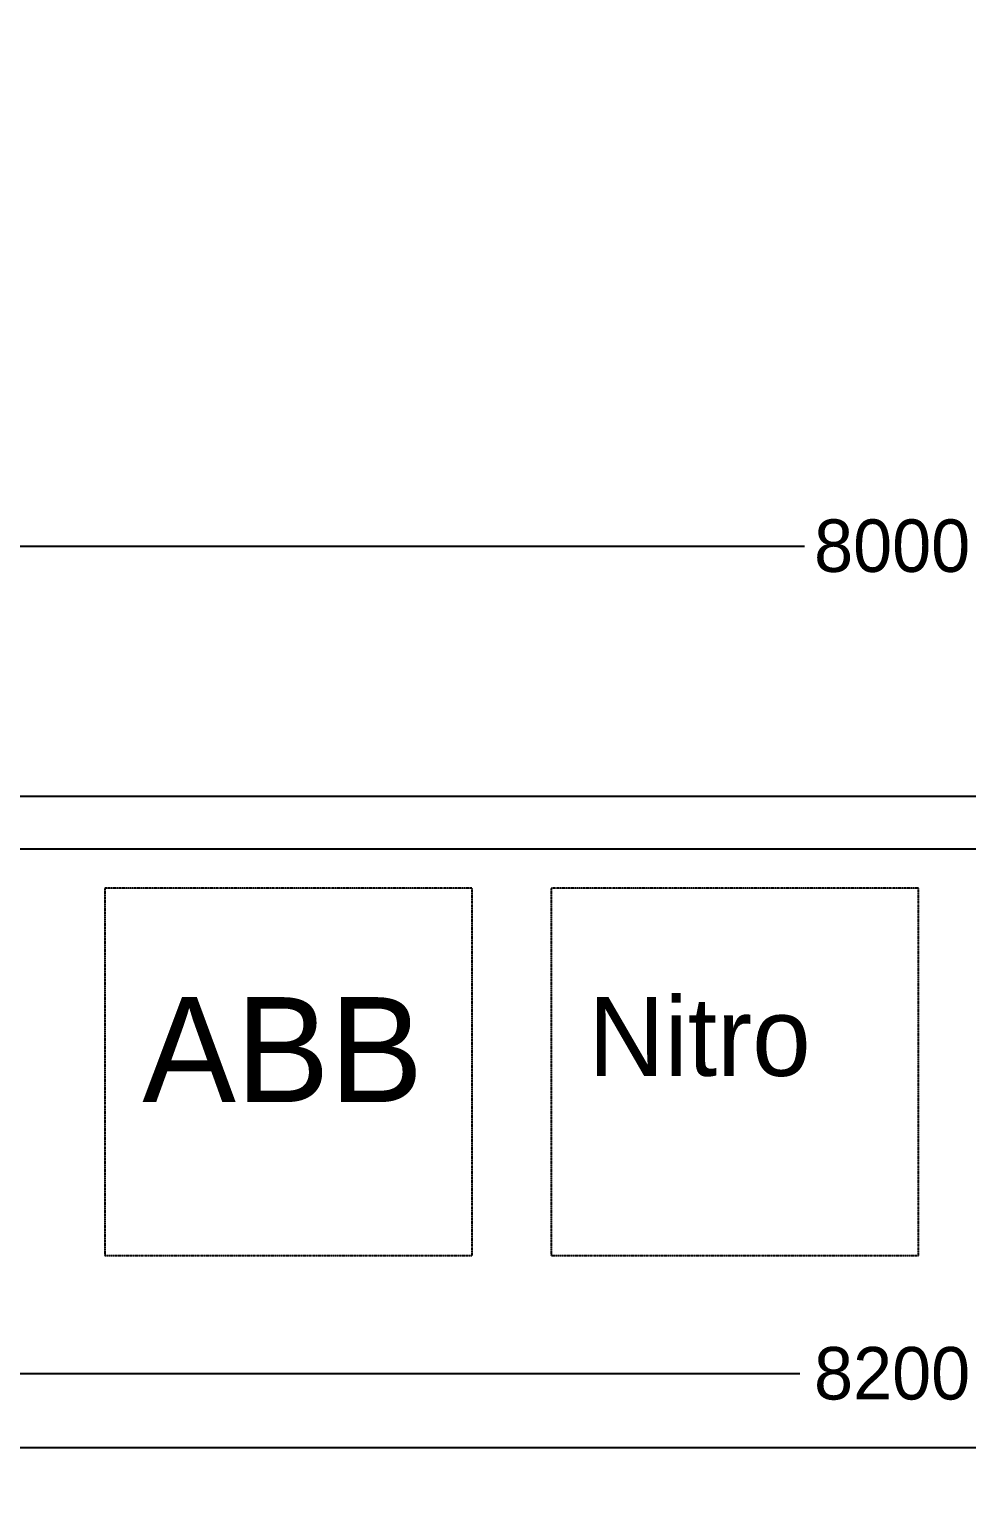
# Model space of a CAD drawing. Header units: metres. Extents: x 31500 to 1073645, y -1029792 to 61053.
# Drawn here: x 114714 to 116501, y -547401 to -544621 of the extents above; entities that cross this region are included whole.
import ezdxf

# ---------------------------------------------------------------- set-up
doc = ezdxf.new("R2010")
doc.units = ezdxf.units.M
doc.header["$PDMODE"] = 65
doc.linetypes.add('STRICHPUNKT', pattern=[1, 0.5, -0.25, 0, -0.25])
doc.layers.add('3', color=3, linetype='STRICHPUNKT')
doc.layers.add('TG-KOTY', color=2, linetype='Continuous', lineweight=18)
doc.dimstyles.new('100', dxfattribs={"dimscale": 100, "dimtxt": 1, "dimasz": 0.5, "dimexe": 0.18, "dimexo": 0.0625, "dimgap": 0.09, "dimtad": 0, "dimtih": 1, "dimtoh": 1, "dimdec": 0, "dimzin": 0, "dimdsep": 46, "dimtxsty": 'Standard', "dimcen": 0.09, "dimadec": 0, "dimazin": 0, "dimtfac": 1, "dimtdec": 4, "dimtofl": 0, "dimtmove": 0, "dimatfit": 3, "dimfxl": 1, "dimtolj": 1, "dimtzin": 0, "dimarcsym": 0})

# ---------------------------------------------------------------- blocks, each defined once
blk = doc.blocks.new('*D3822')
at = {"layer": 'DEFPOINTS', "color": 0}
for p in [(112258.5, -546181.9), (120458.2, -546181.9), (120458.2, -547181.9)]:
    blk.add_point(p, dxfattribs=at)
at = {"layer": 'TG-KOTY', "color": 0, "lineweight": -2}
for p, q in [((112258.5, -546188.1), (112258.5, -547199.9)), ((120458.2, -546188.1), (120458.2, -547199.9)), ((112308.5, -547181.9), (116182.7, -547181.9)), ((120408.2, -547181.9), (116534, -547181.9))]:
    blk.add_line(p, q, dxfattribs=at)
at = {"layer": 'TG-KOTY', "color": 0}
for points in [[(112308.5, -547173.5), (112308.5, -547190.2), (112258.5, -547181.9)], [(120408.2, -547190.2), (120408.2, -547173.5), (120458.2, -547181.9)]]:
    blk.add_solid(points, dxfattribs=at)
at = {"layer": 'TG-KOTY', "color": 0, "insert": (116358.4, -547181.9), "char_height": 100, "attachment_point": 5}
blk.add_mtext('\\A1;8200', dxfattribs=at)
blk = doc.blocks.new('*D3824')
at = {"layer": 'DEFPOINTS', "color": 0}
for p in [(162258.7, -547155.1), (108558.5, -547186.5), (162258.7, -548374.9)]:
    blk.add_point(p, dxfattribs=at)
at = {"layer": 'TG-KOTY', "color": 0, "lineweight": -2}
for p, q in [((162258.7, -547161.3), (162258.7, -548392.9)), ((108558.5, -547192.7), (108558.5, -548392.9)), ((108608.5, -548374.9), (135182.9, -548374.9)), ((162208.7, -548374.9), (135634.3, -548374.9))]:
    blk.add_line(p, q, dxfattribs=at)
at = {"layer": 'TG-KOTY', "color": 0}
for points in [[(108608.5, -548366.6), (108608.5, -548383.2), (108558.5, -548374.9)], [(162208.7, -548383.2), (162208.7, -548366.6), (162258.7, -548374.9)]]:
    blk.add_solid(points, dxfattribs=at)
at = {"layer": 'TG-KOTY', "color": 0, "insert": (135408.6, -548374.9), "char_height": 100, "attachment_point": 5}
blk.add_mtext('\\A1;53700', dxfattribs=at)
blk = doc.blocks.new('*D3825')
at = {"layer": 'DEFPOINTS', "color": 0}
for p in [(135438.5, -545331.9), (108658.5, -547322.9), (108658.5, -548431.9)]:
    blk.add_point(p, dxfattribs=at)
at = {"layer": 'TG-KOTY', "color": 0, "lineweight": -2}
for p, q in [((135438.5, -545338.1), (135438.5, -547340.9)), ((108658.5, -548425.6), (108658.5, -547304.9)), ((108708.5, -547322.9), (121814.5, -547322.9)), ((135388.5, -547322.9), (122282.5, -547322.9))]:
    blk.add_line(p, q, dxfattribs=at)
at = {"layer": 'TG-KOTY', "color": 0}
for points in [[(108708.5, -547314.6), (108708.5, -547331.2), (108658.5, -547322.9)], [(135388.5, -547331.2), (135388.5, -547314.6), (135438.5, -547322.9)]]:
    blk.add_solid(points, dxfattribs=at)
at = {"layer": 'TG-KOTY', "color": 0, "insert": (122048.5, -547322.9), "char_height": 100, "attachment_point": 5}
blk.add_mtext('\\A1;26780', dxfattribs=at)
blk = doc.blocks.new('*D3878')
at = {"layer": 'DEFPOINTS', "color": 0}
for p in [(120358.5, -545605.4), (112358.5, -546081.9), (120358.5, -546081.9)]:
    blk.add_point(p, dxfattribs=at)
at = {"layer": 'TG-KOTY', "color": 0, "lineweight": -2}
for p, q in [((112358.5, -546075.6), (112358.5, -545587.4)), ((120358.5, -546075.6), (120358.5, -545587.4)), ((112408.5, -545605.4), (116191.2, -545605.4)), ((120308.5, -545605.4), (116525.8, -545605.4))]:
    blk.add_line(p, q, dxfattribs=at)
at = {"layer": 'TG-KOTY', "color": 0}
for points in [[(112408.5, -545597), (112408.5, -545613.7), (112358.5, -545605.4)], [(120308.5, -545613.7), (120308.5, -545597), (120358.5, -545605.4)]]:
    blk.add_solid(points, dxfattribs=at)
at = {"layer": 'TG-KOTY', "color": 0, "insert": (116358.5, -545605.4), "char_height": 100, "attachment_point": 5}
blk.add_mtext('\\A1;8000', dxfattribs=at)
blk = doc.blocks.new('*D3881')
at = {"layer": 'DEFPOINTS', "color": 0}
for p in [(115358.5, -544467.7), (117358.5, -544467.7), (117358.5, -544646.9)]:
    blk.add_point(p, dxfattribs=at)
at = {"layer": 'TG-KOTY', "color": 0, "lineweight": -2}
for p, q in [((115358.5, -544461.4), (115358.5, -544449.7)), ((117358.5, -544640.7), (117358.5, -544449.7)), ((115408.5, -544467.7), (116191.2, -544467.7)), ((117308.5, -544467.7), (116525.8, -544467.7))]:
    blk.add_line(p, q, dxfattribs=at)
at = {"layer": 'TG-KOTY', "color": 0}
for points in [[(115408.5, -544459.3), (115408.5, -544476), (115358.5, -544467.7)], [(117308.5, -544476), (117308.5, -544459.3), (117358.5, -544467.7)]]:
    blk.add_solid(points, dxfattribs=at)
at = {"layer": 'TG-KOTY', "color": 0, "insert": (116358.5, -544467.7), "char_height": 100, "attachment_point": 5}
blk.add_mtext('\\A1;2000', dxfattribs=at)

msp = doc.modelspace()

# ---------------------------------------------------------------- linework, layer by layer
for p, q in [((112358.5, -546081.9), (120358.5, -546081.9)), ((112258.5, -546181.9), (120458.5, -546181.9))]:
    msp.add_line(p, q)
at = {"layer": '3', "color": 230}
for p, q in [((115558.5, -546256.9), (114858.5, -546256.9)), ((114858.5, -546256.9), (114858.5, -546956.9)), ((115558.5, -546956.9), (115558.5, -546256.9)), ((114858.5, -546956.9), (115558.5, -546956.9))]:
    msp.add_line(p, q, dxfattribs=at)
at = {"layer": '3', "color": 3}
for p, q in [((116408.5, -546256.9), (115708.5, -546256.9)), ((115708.5, -546256.9), (115708.5, -546956.9)), ((116408.5, -546956.9), (116408.5, -546256.9)), ((115708.5, -546956.9), (116408.5, -546956.9))]:
    msp.add_line(p, q, dxfattribs=at)

# ---------------------------------------------------------------- texts
at = {"layer": '3', "color": 1, "linetype": 'Continuous', "text_generation_flag": 6}
for s, height, p in [('ABB', 200, (114929.8, -546664.7)), ('Nitro', 150, (115779.8, -546614.7))]:
    msp.add_text(s, height=height, rotation=180, dxfattribs=at).set_placement(p)

# ---------------------------------------------------------------- dimensions: what is measured, and where the dimension line sits
at = {"layer": 'TG-KOTY'}
for base, p1, p2, picture, middle in [((117358.5, -544467.7), (115358.5, -544467.7), (117358.5, -544646.9), '*D3881', (116358.5, -544467.7)), ((108658.5, -547322.9), (135438.5, -545331.9), (108658.5, -548431.9), '*D3825', (122048.5, -547322.9)), ((120358.5, -545605.4), (112358.5, -546081.9), (120358.5, -546081.9), '*D3878', (116358.5, -545605.4)), ((120458.2, -547181.9), (112258.5, -546181.9), (120458.2, -546181.9), '*D3822', (116358.4, -547181.9))]:
    dim = msp.add_linear_dim(base=base, p1=p1, p2=p2, dimstyle='100', dxfattribs=at)
    dim.commit()
    dim.dimension.update_dxf_attribs({"geometry": picture, "text_midpoint": middle})
dim = msp.add_linear_dim(base=(162258.7, -548374.9), p1=(108558.5, -547186.5), p2=(162258.7, -547155.1), dimstyle='100', dxfattribs=at)
dim.commit()
dim.dimension.update_dxf_attribs({"geometry": '*D3824', "text_midpoint": (135408.6, -548374.9), "dimtype": 160})

doc.saveas('drawing.dxf')
